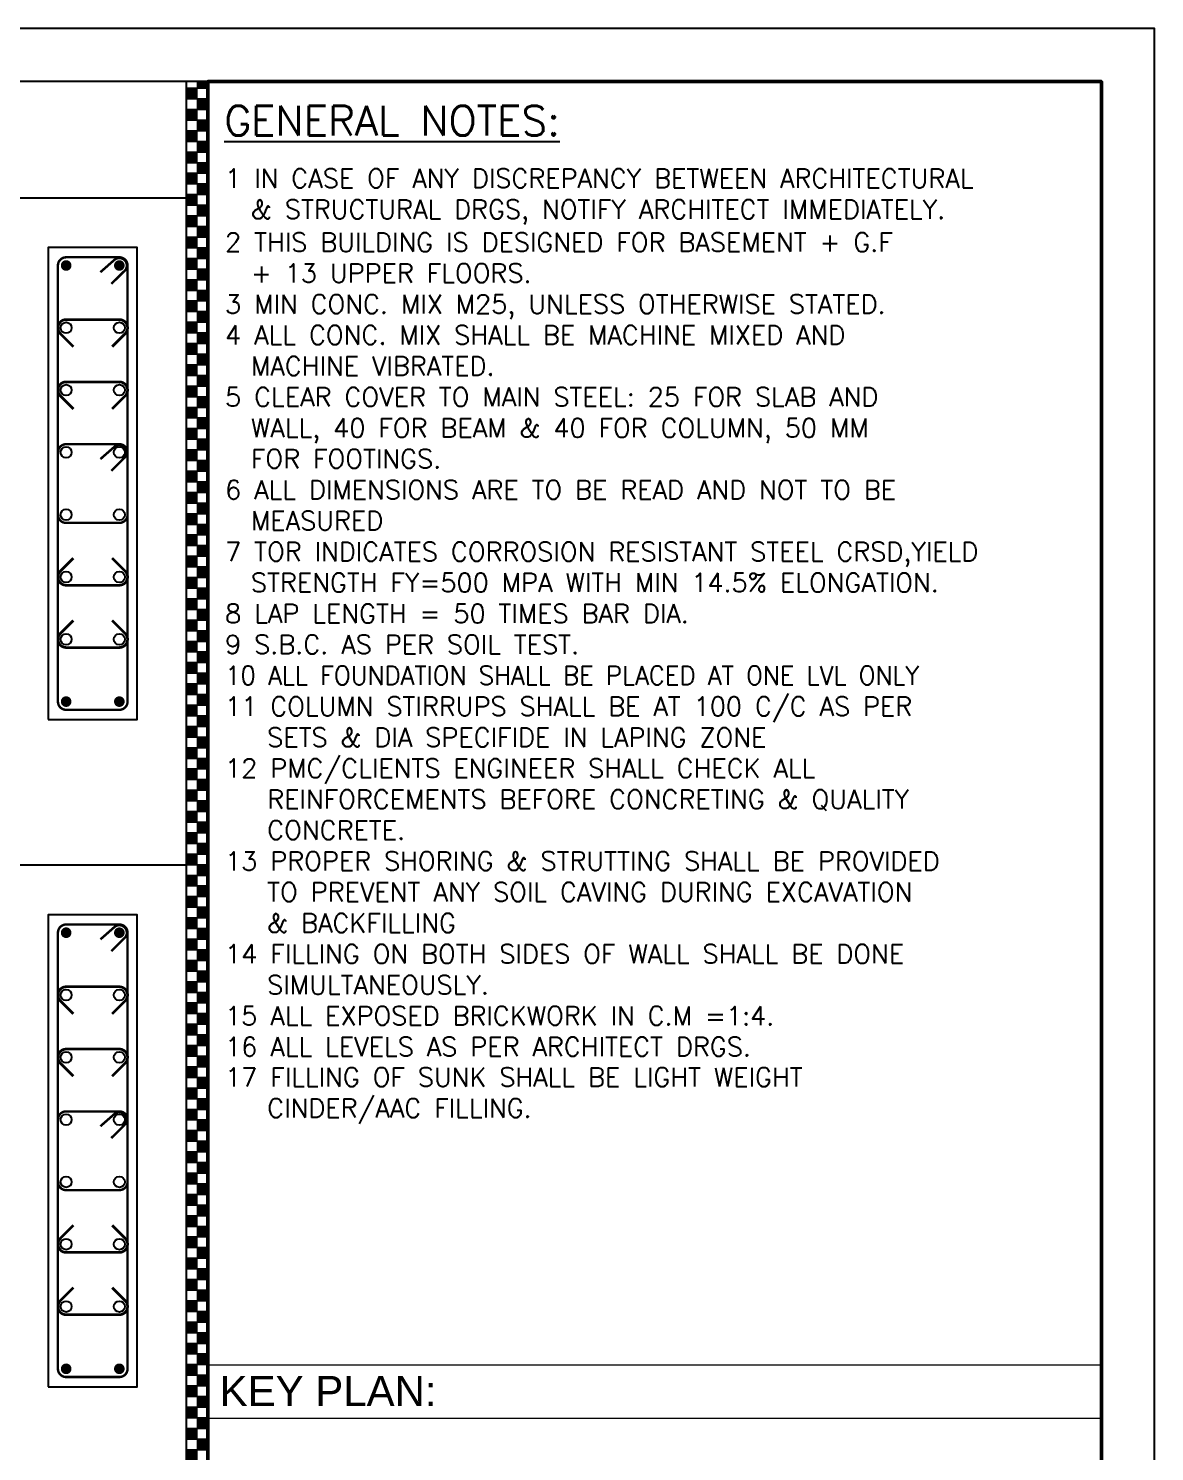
# Model space of a CAD drawing. Extents: x -200722 to 834823, y -494970 to 88783.
# Drawn here: x 303538 to 315183, y -54327 to -39610 of the extents above; entities that cross this region are included whole.
import ezdxf
from ezdxf.enums import TextEntityAlignment as Align

# ---------------------------------------------------------------- set-up
doc = ezdxf.new("R2010")
doc.units = 0
doc.header["$LTSCALE"] = 100
doc.header["$MEASUREMENT"] = 0
doc.layers.get('0').update_dxf_attribs({"linetype": 'CONTINUOUS'})
for name, color, linetype in [('5', 4, 'CONTINUOUS'), ('COL. SHED. STEEL.', 6, 'CONTINUOUS'), ('column', 240, 'CONTINUOUS'), ('COR STEEL TAX', 2, 'CONTINUOUS'), ('STEEL', 6, 'CONTINUOUS'), ('TEXT', 2, 'CONTINUOUS')]:
    doc.layers.add(name, color=color, linetype=linetype)
doc.layers.add('9_PRINT BOUNDARY_NON PRINT', color=32, linetype='CONTINUOUS', plot=False)
doc.layers.add('9_TITLE TEXT', color=7, linetype='CONTINUOUS', lineweight=20)
doc.styles.get("Standard").update_dxf_attribs({"font": 'simplex.shx'})
doc.styles.add('TITLES', font='arial.ttf')

# ---------------------------------------------------------------- blocks, each defined once
blk = doc.blocks.new('TITLE CHAIN')
at = {"layer": '9_TITLE TEXT'}
h = blk.add_hatch(color=256, dxfattribs=at)
h.dxf.hatch_style = 1
h.paths.add_polyline_path([(0, -1.62), (1, -1.62), (1, -0.62), (0, -0.62)])
h = blk.add_hatch(color=256, dxfattribs=at)
h.dxf.hatch_style = 1
h.paths.add_polyline_path([(1, -0.62), (2, -0.62), (2, 0), (1, 0)])
h = blk.add_hatch(color=256, dxfattribs=at)
h.dxf.hatch_style = 1
h.paths.add_polyline_path([(0, -3.62), (1, -3.62), (1, -2.62), (0, -2.62)])
h = blk.add_hatch(color=256, dxfattribs=at)
h.dxf.hatch_style = 1
h.paths.add_polyline_path([(1, -2.62), (2, -2.62), (2, -1.62), (1, -1.62)])
h = blk.add_hatch(color=256, dxfattribs=at)
h.dxf.hatch_style = 1
h.paths.add_polyline_path([(1, -4.62), (2, -4.62), (2, -3.62), (1, -3.62)])
h = blk.add_hatch(color=256, dxfattribs=at)
h.dxf.hatch_style = 1
h.paths.add_polyline_path([(0, -5.62), (1, -5.62), (1, -4.62), (0, -4.62)])
h = blk.add_hatch(color=256, dxfattribs=at)
h.dxf.hatch_style = 1
h.paths.add_polyline_path([(0, -7.62), (1, -7.62), (1, -6.62), (0, -6.62)])
h = blk.add_hatch(color=256, dxfattribs=at)
h.dxf.hatch_style = 1
h.paths.add_polyline_path([(1, -6.62), (2, -6.62), (2, -5.62), (1, -5.62)])
h = blk.add_hatch(color=256, dxfattribs=at)
h.dxf.hatch_style = 1
h.paths.add_polyline_path([(1, -8.62), (2, -8.62), (2, -7.62), (1, -7.62)])
h = blk.add_hatch(color=256, dxfattribs=at)
h.dxf.hatch_style = 1
h.paths.add_polyline_path([(0, -9.62), (1, -9.62), (1, -8.62), (0, -8.62)])
h = blk.add_hatch(color=256, dxfattribs=at)
h.dxf.hatch_style = 1
h.paths.add_polyline_path([(0, -11.62), (1, -11.62), (1, -10.62), (0, -10.62)])
h = blk.add_hatch(color=256, dxfattribs=at)
h.dxf.hatch_style = 1
h.paths.add_polyline_path([(1, -10.62), (2, -10.62), (2, -9.62), (1, -9.62)])
h = blk.add_hatch(color=256, dxfattribs=at)
h.dxf.hatch_style = 1
h.paths.add_polyline_path([(1, -12.62), (2, -12.62), (2, -11.62), (1, -11.62)])
h = blk.add_hatch(color=256, dxfattribs=at)
h.dxf.hatch_style = 1
h.paths.add_polyline_path([(0, -13.62), (1, -13.62), (1, -12.62), (0, -12.62)])
h = blk.add_hatch(color=256, dxfattribs=at)
h.dxf.hatch_style = 1
h.paths.add_polyline_path([(0, -15.62), (1, -15.62), (1, -14.62), (0, -14.62)])
h = blk.add_hatch(color=256, dxfattribs=at)
h.dxf.hatch_style = 1
h.paths.add_polyline_path([(1, -14.62), (2, -14.62), (2, -13.62), (1, -13.62)])
h = blk.add_hatch(color=256, dxfattribs=at)
h.dxf.hatch_style = 1
h.paths.add_polyline_path([(1, -16.62), (2, -16.62), (2, -15.62), (1, -15.62)])
h = blk.add_hatch(color=256, dxfattribs=at)
h.dxf.hatch_style = 1
h.paths.add_polyline_path([(0, -17.62), (1, -17.62), (1, -16.62), (0, -16.62)])
h = blk.add_hatch(color=256, dxfattribs=at)
h.dxf.hatch_style = 1
h.paths.add_polyline_path([(0, -19.62), (1, -19.62), (1, -18.62), (0, -18.62)])
h = blk.add_hatch(color=256, dxfattribs=at)
h.dxf.hatch_style = 1
h.paths.add_polyline_path([(1, -18.62), (2, -18.62), (2, -17.62), (1, -17.62)])
h = blk.add_hatch(color=256, dxfattribs=at)
h.dxf.hatch_style = 1
h.paths.add_polyline_path([(1, -20.62), (2, -20.62), (2, -19.62), (1, -19.62)])
h = blk.add_hatch(color=256, dxfattribs=at)
h.dxf.hatch_style = 1
h.paths.add_polyline_path([(0, -21.62), (1, -21.62), (1, -20.62), (0, -20.62)])
h = blk.add_hatch(color=256, dxfattribs=at)
h.dxf.hatch_style = 1
h.paths.add_polyline_path([(0, -23.62), (1, -23.62), (1, -22.62), (0, -22.62)])
h = blk.add_hatch(color=256, dxfattribs=at)
h.dxf.hatch_style = 1
h.paths.add_polyline_path([(1, -22.62), (2, -22.62), (2, -21.62), (1, -21.62)])
h = blk.add_hatch(color=256, dxfattribs=at)
h.dxf.hatch_style = 1
h.paths.add_polyline_path([(1, -24.62), (2, -24.62), (2, -23.62), (1, -23.62)])
h = blk.add_hatch(color=256, dxfattribs=at)
h.dxf.hatch_style = 1
h.paths.add_polyline_path([(0, -25.62), (1, -25.62), (1, -24.62), (0, -24.62)])
h = blk.add_hatch(color=256, dxfattribs=at)
h.dxf.hatch_style = 1
h.paths.add_polyline_path([(0, -27.62), (1, -27.62), (1, -26.62), (0, -26.62)])
h = blk.add_hatch(color=256, dxfattribs=at)
h.dxf.hatch_style = 1
h.paths.add_polyline_path([(1, -26.62), (2, -26.62), (2, -25.62), (1, -25.62)])
h = blk.add_hatch(color=256, dxfattribs=at)
h.dxf.hatch_style = 1
h.paths.add_polyline_path([(1, -28.62), (2, -28.62), (2, -27.62), (1, -27.62)])
h = blk.add_hatch(color=256, dxfattribs=at)
h.dxf.hatch_style = 1
h.paths.add_polyline_path([(0, -29.62), (1, -29.62), (1, -28.62), (0, -28.62)])
h = blk.add_hatch(color=256, dxfattribs=at)
h.dxf.hatch_style = 1
h.paths.add_polyline_path([(0, -31.62), (1, -31.62), (1, -30.62), (0, -30.62)])
h = blk.add_hatch(color=256, dxfattribs=at)
h.dxf.hatch_style = 1
h.paths.add_polyline_path([(1, -30.62), (2, -30.62), (2, -29.62), (1, -29.62)])
h = blk.add_hatch(color=256, dxfattribs=at)
h.dxf.hatch_style = 1
h.paths.add_polyline_path([(1, -32.62), (2, -32.62), (2, -31.62), (1, -31.62)])
h = blk.add_hatch(color=256, dxfattribs=at)
h.dxf.hatch_style = 1
h.paths.add_polyline_path([(0, -33.62), (1, -33.62), (1, -32.62), (0, -32.62)])
h = blk.add_hatch(color=256, dxfattribs=at)
h.dxf.hatch_style = 1
h.paths.add_polyline_path([(0, -35.62), (1, -35.62), (1, -34.62), (0, -34.62)])
h = blk.add_hatch(color=256, dxfattribs=at)
h.dxf.hatch_style = 1
h.paths.add_polyline_path([(1, -34.62), (2, -34.62), (2, -33.62), (1, -33.62)])
h = blk.add_hatch(color=256, dxfattribs=at)
h.dxf.hatch_style = 1
h.paths.add_polyline_path([(1, -36.62), (2, -36.62), (2, -35.62), (1, -35.62)])
h = blk.add_hatch(color=256, dxfattribs=at)
h.dxf.hatch_style = 1
h.paths.add_polyline_path([(0, -37.62), (1, -37.62), (1, -36.62), (0, -36.62)])
h = blk.add_hatch(color=256, dxfattribs=at)
h.dxf.hatch_style = 1
h.paths.add_polyline_path([(0, -39.62), (1, -39.62), (1, -38.62), (0, -38.62)])
h = blk.add_hatch(color=256, dxfattribs=at)
h.dxf.hatch_style = 1
h.paths.add_polyline_path([(1, -38.62), (2, -38.62), (2, -37.62), (1, -37.62)])
h = blk.add_hatch(color=256, dxfattribs=at)
h.dxf.hatch_style = 1
h.paths.add_polyline_path([(1, -40.62), (2, -40.62), (2, -39.62), (1, -39.62)])
h = blk.add_hatch(color=256, dxfattribs=at)
h.dxf.hatch_style = 1
h.paths.add_polyline_path([(0, -41.62), (1, -41.62), (1, -40.62), (0, -40.62)])
h = blk.add_hatch(color=256, dxfattribs=at)
h.dxf.hatch_style = 1
h.paths.add_polyline_path([(0, -43.62), (1, -43.62), (1, -42.62), (0, -42.62)])
h = blk.add_hatch(color=256, dxfattribs=at)
h.dxf.hatch_style = 1
h.paths.add_polyline_path([(1, -42.62), (2, -42.62), (2, -41.62), (1, -41.62)])
h = blk.add_hatch(color=256, dxfattribs=at)
h.dxf.hatch_style = 1
h.paths.add_polyline_path([(1, -44.62), (2, -44.62), (2, -43.62), (1, -43.62)])
h = blk.add_hatch(color=256, dxfattribs=at)
h.dxf.hatch_style = 1
h.paths.add_polyline_path([(0, -45.62), (1, -45.62), (1, -44.62), (0, -44.62)])
h = blk.add_hatch(color=256, dxfattribs=at)
h.dxf.hatch_style = 1
h.paths.add_polyline_path([(0, -47.62), (1, -47.62), (1, -46.62), (0, -46.62)])
h = blk.add_hatch(color=256, dxfattribs=at)
h.dxf.hatch_style = 1
h.paths.add_polyline_path([(1, -46.62), (2, -46.62), (2, -45.62), (1, -45.62)])
h = blk.add_hatch(color=256, dxfattribs=at)
h.dxf.hatch_style = 1
h.paths.add_polyline_path([(1, -48.62), (2, -48.62), (2, -47.62), (1, -47.62)])
h = blk.add_hatch(color=256, dxfattribs=at)
h.dxf.hatch_style = 1
h.paths.add_polyline_path([(0, -49.62), (1, -49.62), (1, -48.62), (0, -48.62)])
h = blk.add_hatch(color=256, dxfattribs=at)
h.dxf.hatch_style = 1
h.paths.add_polyline_path([(0, -51.62), (1, -51.62), (1, -50.62), (0, -50.62)])
h = blk.add_hatch(color=256, dxfattribs=at)
h.dxf.hatch_style = 1
h.paths.add_polyline_path([(1, -50.62), (2, -50.62), (2, -49.62), (1, -49.62)])
h = blk.add_hatch(color=256, dxfattribs=at)
h.dxf.hatch_style = 1
h.paths.add_polyline_path([(1, -52.62), (2, -52.62), (2, -51.62), (1, -51.62)])
h = blk.add_hatch(color=256, dxfattribs=at)
h.dxf.hatch_style = 1
h.paths.add_polyline_path([(0, -53.62), (1, -53.62), (1, -52.62), (0, -52.62)])
h = blk.add_hatch(color=256, dxfattribs=at)
h.dxf.hatch_style = 1
h.paths.add_polyline_path([(0, -55.62), (1, -55.62), (1, -54.62), (0, -54.62)])
h = blk.add_hatch(color=256, dxfattribs=at)
h.dxf.hatch_style = 1
h.paths.add_polyline_path([(1, -54.62), (2, -54.62), (2, -53.62), (1, -53.62)])
h = blk.add_hatch(color=256, dxfattribs=at)
h.dxf.hatch_style = 1
h.paths.add_polyline_path([(1, -56.62), (2, -56.62), (2, -55.62), (1, -55.62)])
h = blk.add_hatch(color=256, dxfattribs=at)
h.dxf.hatch_style = 1
h.paths.add_polyline_path([(0, -57.62), (1, -57.62), (1, -56.62), (0, -56.62)])
h = blk.add_hatch(color=256, dxfattribs=at)
h.dxf.hatch_style = 1
h.paths.add_polyline_path([(0, -59.62), (1, -59.62), (1, -58.62), (0, -58.62)])
h = blk.add_hatch(color=256, dxfattribs=at)
h.dxf.hatch_style = 1
h.paths.add_polyline_path([(1, -58.62), (2, -58.62), (2, -57.62), (1, -57.62)])
h = blk.add_hatch(color=256, dxfattribs=at)
h.dxf.hatch_style = 1
h.paths.add_polyline_path([(1, -60.62), (2, -60.62), (2, -59.62), (1, -59.62)])
h = blk.add_hatch(color=256, dxfattribs=at)
h.dxf.hatch_style = 1
h.paths.add_polyline_path([(0, -61.62), (1, -61.62), (1, -60.62), (0, -60.62)])
h = blk.add_hatch(color=256, dxfattribs=at)
h.dxf.hatch_style = 1
h.paths.add_polyline_path([(0, -63.62), (1, -63.62), (1, -62.62), (0, -62.62)])
h = blk.add_hatch(color=256, dxfattribs=at)
h.dxf.hatch_style = 1
h.paths.add_polyline_path([(1, -62.62), (2, -62.62), (2, -61.62), (1, -61.62)])
h = blk.add_hatch(color=256, dxfattribs=at)
h.dxf.hatch_style = 1
h.paths.add_polyline_path([(1, -64.62), (2, -64.62), (2, -63.62), (1, -63.62)])
h = blk.add_hatch(color=256, dxfattribs=at)
h.dxf.hatch_style = 1
h.paths.add_polyline_path([(0, -65.62), (1, -65.62), (1, -64.62), (0, -64.62)])
h = blk.add_hatch(color=256, dxfattribs=at)
h.dxf.hatch_style = 1
h.paths.add_polyline_path([(0, -67.62), (1, -67.62), (1, -66.62), (0, -66.62)])
h = blk.add_hatch(color=256, dxfattribs=at)
h.dxf.hatch_style = 1
h.paths.add_polyline_path([(1, -66.62), (2, -66.62), (2, -65.62), (1, -65.62)])
h = blk.add_hatch(color=256, dxfattribs=at)
h.dxf.hatch_style = 1
h.paths.add_polyline_path([(1, -68.62), (2, -68.62), (2, -67.62), (1, -67.62)])
h = blk.add_hatch(color=256, dxfattribs=at)
h.dxf.hatch_style = 1
h.paths.add_polyline_path([(0, -69.62), (1, -69.62), (1, -68.62), (0, -68.62)])
h = blk.add_hatch(color=256, dxfattribs=at)
h.dxf.hatch_style = 1
h.paths.add_polyline_path([(0, -71.62), (1, -71.62), (1, -70.62), (0, -70.62)])
h = blk.add_hatch(color=256, dxfattribs=at)
h.dxf.hatch_style = 1
h.paths.add_polyline_path([(1, -70.62), (2, -70.62), (2, -69.62), (1, -69.62)])
h = blk.add_hatch(color=256, dxfattribs=at)
h.dxf.hatch_style = 1
h.paths.add_polyline_path([(1, -72.62), (2, -72.62), (2, -71.62), (1, -71.62)])
h = blk.add_hatch(color=256, dxfattribs=at)
h.dxf.hatch_style = 1
h.paths.add_polyline_path([(0, -73.62), (1, -73.62), (1, -72.62), (0, -72.62)])
h = blk.add_hatch(color=256, dxfattribs=at)
h.dxf.hatch_style = 1
h.paths.add_polyline_path([(0, -75.62), (1, -75.62), (1, -74.62), (0, -74.62)])
h = blk.add_hatch(color=256, dxfattribs=at)
h.dxf.hatch_style = 1
h.paths.add_polyline_path([(1, -74.62), (2, -74.62), (2, -73.62), (1, -73.62)])
h = blk.add_hatch(color=256, dxfattribs=at)
h.dxf.hatch_style = 1
h.paths.add_polyline_path([(1, -76.62), (2, -76.62), (2, -75.62), (1, -75.62)])
h = blk.add_hatch(color=256, dxfattribs=at)
h.dxf.hatch_style = 1
h.paths.add_polyline_path([(0, -77.62), (1, -77.62), (1, -76.62), (0, -76.62)])
h = blk.add_hatch(color=256, dxfattribs=at)
h.dxf.hatch_style = 1
h.paths.add_polyline_path([(0, -79.62), (1, -79.62), (1, -78.62), (0, -78.62)])
h = blk.add_hatch(color=256, dxfattribs=at)
h.dxf.hatch_style = 1
h.paths.add_polyline_path([(1, -78.62), (2, -78.62), (2, -77.62), (1, -77.62)])
h = blk.add_hatch(color=256, dxfattribs=at)
h.dxf.hatch_style = 1
h.paths.add_polyline_path([(1, -80.62), (2, -80.62), (2, -79.62), (1, -79.62)])
h = blk.add_hatch(color=256, dxfattribs=at)
h.dxf.hatch_style = 1
h.paths.add_polyline_path([(0, -81.62), (1, -81.62), (1, -80.62), (0, -80.62)])
h = blk.add_hatch(color=256, dxfattribs=at)
h.dxf.hatch_style = 1
h.paths.add_polyline_path([(0, -83.62), (1, -83.62), (1, -82.62), (0, -82.62)])
h = blk.add_hatch(color=256, dxfattribs=at)
h.dxf.hatch_style = 1
h.paths.add_polyline_path([(1, -82.62), (2, -82.62), (2, -81.62), (1, -81.62)])
h = blk.add_hatch(color=256, dxfattribs=at)
h.dxf.hatch_style = 1
h.paths.add_polyline_path([(1, -84.62), (2, -84.62), (2, -83.62), (1, -83.62)])
h = blk.add_hatch(color=256, dxfattribs=at)
h.dxf.hatch_style = 1
h.paths.add_polyline_path([(0, -85.62), (1, -85.62), (1, -84.62), (0, -84.62)])
h = blk.add_hatch(color=256, dxfattribs=at)
h.dxf.hatch_style = 1
h.paths.add_polyline_path([(1, -86.62), (2, -86.62), (2, -85.62), (1, -85.62)])
h = blk.add_hatch(color=256, dxfattribs=at)
h.dxf.hatch_style = 1
h.paths.add_polyline_path([(0, -87.62), (1, -87.62), (1, -86.62), (0, -86.62)])
h = blk.add_hatch(color=256, dxfattribs=at)
h.dxf.hatch_style = 1
h.paths.add_polyline_path([(1, -88.62), (2, -88.62), (2, -87.62), (1, -87.62)])
h = blk.add_hatch(color=256, dxfattribs=at)
h.dxf.hatch_style = 1
h.paths.add_polyline_path([(0, -89.62), (1, -89.62), (1, -88.62), (0, -88.62)])
h = blk.add_hatch(color=256, dxfattribs=at)
h.dxf.hatch_style = 1
h.paths.add_polyline_path([(1, -90.62), (2, -90.62), (2, -89.62), (1, -89.62)])
h = blk.add_hatch(color=256, dxfattribs=at)
h.dxf.hatch_style = 1
h.paths.add_polyline_path([(0, -91.62), (1, -91.62), (1, -90.62), (0, -90.62)])
h = blk.add_hatch(color=256, dxfattribs=at)
h.dxf.hatch_style = 1
h.paths.add_polyline_path([(1, -92.62), (2, -92.62), (2, -91.62), (1, -91.62)])
h = blk.add_hatch(color=256, dxfattribs=at)
h.dxf.hatch_style = 1
h.paths.add_polyline_path([(0, -93.62), (1, -93.62), (1, -92.62), (0, -92.62)])
h = blk.add_hatch(color=256, dxfattribs=at)
h.dxf.hatch_style = 1
h.paths.add_polyline_path([(1, -94.62), (2, -94.62), (2, -93.62), (1, -93.62)])
h = blk.add_hatch(color=256, dxfattribs=at)
h.dxf.hatch_style = 1
h.paths.add_polyline_path([(0, -95.62), (1, -95.62), (1, -94.62), (0, -94.62)])
h = blk.add_hatch(color=256, dxfattribs=at)
h.dxf.hatch_style = 1
h.paths.add_polyline_path([(1, -96.62), (2, -96.62), (2, -95.62), (1, -95.62)])
h = blk.add_hatch(color=256, dxfattribs=at)
h.dxf.hatch_style = 1
h.paths.add_polyline_path([(0, -97.62), (1, -97.62), (1, -96.62), (0, -96.62)])
h = blk.add_hatch(color=256, dxfattribs=at)
h.dxf.hatch_style = 1
h.paths.add_polyline_path([(1, -98.62), (2, -98.62), (2, -97.62), (1, -97.62)])
h = blk.add_hatch(color=256, dxfattribs=at)
h.dxf.hatch_style = 1
h.paths.add_polyline_path([(0, -99.62), (1, -99.62), (1, -98.62), (0, -98.62)])
h = blk.add_hatch(color=256, dxfattribs=at)
h.dxf.hatch_style = 1
h.paths.add_polyline_path([(1, -100.62), (2, -100.62), (2, -99.62), (1, -99.62)])
h = blk.add_hatch(color=256, dxfattribs=at)
h.dxf.hatch_style = 1
h.paths.add_polyline_path([(0, -101.62), (1, -101.62), (1, -100.62), (0, -100.62)])
h = blk.add_hatch(color=256, dxfattribs=at)
h.dxf.hatch_style = 1
h.paths.add_polyline_path([(1, -102.62), (2, -102.62), (2, -101.62), (1, -101.62)])
h = blk.add_hatch(color=256, dxfattribs=at)
h.dxf.hatch_style = 1
h.paths.add_polyline_path([(0, -103.62), (1, -103.62), (1, -102.62), (0, -102.62)])
h = blk.add_hatch(color=256, dxfattribs=at)
h.dxf.hatch_style = 1
h.paths.add_polyline_path([(1, -104.62), (2, -104.62), (2, -103.62), (1, -103.62)])
h = blk.add_hatch(color=256, dxfattribs=at)
h.dxf.hatch_style = 1
h.paths.add_polyline_path([(0, -105.62), (1, -105.62), (1, -104.62), (0, -104.62)])
h = blk.add_hatch(color=256, dxfattribs=at)
h.dxf.hatch_style = 1
h.paths.add_polyline_path([(1, -106.62), (2, -106.62), (2, -105.62), (1, -105.62)])
h = blk.add_hatch(color=256, dxfattribs=at)
h.dxf.hatch_style = 1
h.paths.add_polyline_path([(0, -107.62), (1, -107.62), (1, -106.62), (0, -106.62)])
h = blk.add_hatch(color=256, dxfattribs=at)
h.dxf.hatch_style = 1
h.paths.add_polyline_path([(1, -108.62), (2, -108.62), (2, -107.62), (1, -107.62)])
h = blk.add_hatch(color=256, dxfattribs=at)
h.dxf.hatch_style = 1
h.paths.add_polyline_path([(0, -109.62), (1, -109.62), (1, -108.62), (0, -108.62)])
h = blk.add_hatch(color=256, dxfattribs=at)
h.dxf.hatch_style = 1
h.paths.add_polyline_path([(1, -110.62), (2, -110.62), (2, -109.62), (1, -109.62)])
h = blk.add_hatch(color=256, dxfattribs=at)
h.dxf.hatch_style = 1
h.paths.add_polyline_path([(0, -111.62), (1, -111.62), (1, -110.62), (0, -110.62)])
h = blk.add_hatch(color=256, dxfattribs=at)
h.dxf.hatch_style = 1
h.paths.add_polyline_path([(1, -112.62), (2, -112.62), (2, -111.62), (1, -111.62)])
h = blk.add_hatch(color=256, dxfattribs=at)
h.dxf.hatch_style = 1
h.paths.add_polyline_path([(0, -113.62), (1, -113.62), (1, -112.62), (0, -112.62)])
h = blk.add_hatch(color=256, dxfattribs=at)
h.dxf.hatch_style = 1
h.paths.add_polyline_path([(1, -114.62), (2, -114.62), (2, -113.62), (1, -113.62)])
h = blk.add_hatch(color=256, dxfattribs=at)
h.dxf.hatch_style = 1
h.paths.add_polyline_path([(0, -115.62), (1, -115.62), (1, -114.62), (0, -114.62)])
h = blk.add_hatch(color=256, dxfattribs=at)
h.dxf.hatch_style = 1
h.paths.add_polyline_path([(1, -116.62), (2, -116.62), (2, -115.62), (1, -115.62)])
h = blk.add_hatch(color=256, dxfattribs=at)
h.dxf.hatch_style = 1
h.paths.add_polyline_path([(0, -117.62), (1, -117.62), (1, -116.62), (0, -116.62)])
h = blk.add_hatch(color=256, dxfattribs=at)
h.dxf.hatch_style = 1
h.paths.add_polyline_path([(1, -118.62), (2, -118.62), (2, -117.62), (1, -117.62)])
h = blk.add_hatch(color=256, dxfattribs=at)
h.dxf.hatch_style = 1
h.paths.add_polyline_path([(0, -119.62), (1, -119.62), (1, -118.62), (0, -118.62)])
h = blk.add_hatch(color=256, dxfattribs=at)
h.dxf.hatch_style = 1
h.paths.add_polyline_path([(1, -120.62), (2, -120.62), (2, -119.62), (1, -119.62)])
h = blk.add_hatch(color=256, dxfattribs=at)
h.dxf.hatch_style = 1
h.paths.add_polyline_path([(0, -121.62), (1, -121.62), (1, -120.62), (0, -120.62)])
h = blk.add_hatch(color=256, dxfattribs=at)
h.dxf.hatch_style = 1
h.paths.add_polyline_path([(1, -122.62), (2, -122.62), (2, -121.62), (1, -121.62)])
h = blk.add_hatch(color=256, dxfattribs=at)
h.dxf.hatch_style = 1
h.paths.add_polyline_path([(0, -123.62), (1, -123.62), (1, -122.62), (0, -122.62)])
h = blk.add_hatch(color=256, dxfattribs=at)
h.dxf.hatch_style = 1
h.paths.add_polyline_path([(1, -124.62), (2, -124.62), (2, -123.62), (1, -123.62)])
h = blk.add_hatch(color=256, dxfattribs=at)
h.dxf.hatch_style = 1
h.paths.add_polyline_path([(0, -125.62), (1, -125.62), (1, -124.62), (0, -124.62)])
h = blk.add_hatch(color=256, dxfattribs=at)
h.dxf.hatch_style = 1
h.paths.add_polyline_path([(1, -126.62), (2, -126.62), (2, -125.62), (1, -125.62)])
h = blk.add_hatch(color=256, dxfattribs=at)
h.dxf.hatch_style = 1
h.paths.add_polyline_path([(0, -127.62), (1, -127.62), (1, -126.62), (0, -126.62)])
h = blk.add_hatch(color=256, dxfattribs=at)
h.dxf.hatch_style = 1
h.paths.add_polyline_path([(1, -128.62), (2, -128.62), (2, -127.62), (1, -127.62)])
h = blk.add_hatch(color=256, dxfattribs=at)
h.dxf.hatch_style = 1
h.paths.add_polyline_path([(0, -129.62), (1, -129.62), (1, -128.62), (0, -128.62)])
for p, q in [((0, -584), (0, 0)), ((2, -584), (2, 0))]:
    blk.add_line(p, q, dxfattribs=at)
for points in [[(0, -1.62), (1, -1.62), (1, -0.62), (0, -0.62)], [(1, -0.62), (2, -0.62), (2, 0), (1, 0)], [(0, -3.62), (1, -3.62), (1, -2.62), (0, -2.62)], [(1, -2.62), (2, -2.62), (2, -1.62), (1, -1.62)], [(1, -4.62), (2, -4.62), (2, -3.62), (1, -3.62)], [(0, -5.62), (1, -5.62), (1, -4.62), (0, -4.62)], [(0, -7.62), (1, -7.62), (1, -6.62), (0, -6.62)], [(1, -6.62), (2, -6.62), (2, -5.62), (1, -5.62)], [(1, -8.62), (2, -8.62), (2, -7.62), (1, -7.62)], [(0, -9.62), (1, -9.62), (1, -8.62), (0, -8.62)], [(0, -11.62), (1, -11.62), (1, -10.62), (0, -10.62)], [(1, -10.62), (2, -10.62), (2, -9.62), (1, -9.62)], [(1, -12.62), (2, -12.62), (2, -11.62), (1, -11.62)], [(0, -13.62), (1, -13.62), (1, -12.62), (0, -12.62)], [(0, -15.62), (1, -15.62), (1, -14.62), (0, -14.62)], [(1, -14.62), (2, -14.62), (2, -13.62), (1, -13.62)], [(1, -16.62), (2, -16.62), (2, -15.62), (1, -15.62)], [(0, -17.62), (1, -17.62), (1, -16.62), (0, -16.62)], [(0, -19.62), (1, -19.62), (1, -18.62), (0, -18.62)], [(1, -18.62), (2, -18.62), (2, -17.62), (1, -17.62)], [(1, -20.62), (2, -20.62), (2, -19.62), (1, -19.62)], [(0, -21.62), (1, -21.62), (1, -20.62), (0, -20.62)], [(0, -23.62), (1, -23.62), (1, -22.62), (0, -22.62)], [(1, -22.62), (2, -22.62), (2, -21.62), (1, -21.62)], [(1, -24.62), (2, -24.62), (2, -23.62), (1, -23.62)], [(0, -25.62), (1, -25.62), (1, -24.62), (0, -24.62)], [(0, -27.62), (1, -27.62), (1, -26.62), (0, -26.62)], [(1, -26.62), (2, -26.62), (2, -25.62), (1, -25.62)], [(1, -28.62), (2, -28.62), (2, -27.62), (1, -27.62)], [(0, -29.62), (1, -29.62), (1, -28.62), (0, -28.62)], [(0, -31.62), (1, -31.62), (1, -30.62), (0, -30.62)], [(1, -30.62), (2, -30.62), (2, -29.62), (1, -29.62)], [(1, -32.62), (2, -32.62), (2, -31.62), (1, -31.62)], [(0, -33.62), (1, -33.62), (1, -32.62), (0, -32.62)], [(0, -35.62), (1, -35.62), (1, -34.62), (0, -34.62)], [(1, -34.62), (2, -34.62), (2, -33.62), (1, -33.62)], [(1, -36.62), (2, -36.62), (2, -35.62), (1, -35.62)], [(0, -37.62), (1, -37.62), (1, -36.62), (0, -36.62)], [(0, -39.62), (1, -39.62), (1, -38.62), (0, -38.62)], [(1, -38.62), (2, -38.62), (2, -37.62), (1, -37.62)], [(1, -40.62), (2, -40.62), (2, -39.62), (1, -39.62)], [(0, -41.62), (1, -41.62), (1, -40.62), (0, -40.62)], [(0, -43.62), (1, -43.62), (1, -42.62), (0, -42.62)], [(1, -42.62), (2, -42.62), (2, -41.62), (1, -41.62)], [(1, -44.62), (2, -44.62), (2, -43.62), (1, -43.62)], [(0, -45.62), (1, -45.62), (1, -44.62), (0, -44.62)], [(0, -47.62), (1, -47.62), (1, -46.62), (0, -46.62)], [(1, -46.62), (2, -46.62), (2, -45.62), (1, -45.62)], [(1, -48.62), (2, -48.62), (2, -47.62), (1, -47.62)], [(0, -49.62), (1, -49.62), (1, -48.62), (0, -48.62)], [(0, -51.62), (1, -51.62), (1, -50.62), (0, -50.62)], [(1, -50.62), (2, -50.62), (2, -49.62), (1, -49.62)], [(1, -52.62), (2, -52.62), (2, -51.62), (1, -51.62)], [(0, -53.62), (1, -53.62), (1, -52.62), (0, -52.62)], [(0, -55.62), (1, -55.62), (1, -54.62), (0, -54.62)], [(1, -54.62), (2, -54.62), (2, -53.62), (1, -53.62)], [(1, -56.62), (2, -56.62), (2, -55.62), (1, -55.62)], [(0, -57.62), (1, -57.62), (1, -56.62), (0, -56.62)], [(0, -59.62), (1, -59.62), (1, -58.62), (0, -58.62)], [(1, -58.62), (2, -58.62), (2, -57.62), (1, -57.62)], [(1, -60.62), (2, -60.62), (2, -59.62), (1, -59.62)], [(0, -61.62), (1, -61.62), (1, -60.62), (0, -60.62)], [(0, -63.62), (1, -63.62), (1, -62.62), (0, -62.62)], [(1, -62.62), (2, -62.62), (2, -61.62), (1, -61.62)], [(1, -64.62), (2, -64.62), (2, -63.62), (1, -63.62)], [(0, -65.62), (1, -65.62), (1, -64.62), (0, -64.62)], [(0, -67.62), (1, -67.62), (1, -66.62), (0, -66.62)], [(1, -66.62), (2, -66.62), (2, -65.62), (1, -65.62)], [(1, -68.62), (2, -68.62), (2, -67.62), (1, -67.62)], [(0, -69.62), (1, -69.62), (1, -68.62), (0, -68.62)], [(0, -71.62), (1, -71.62), (1, -70.62), (0, -70.62)], [(1, -70.62), (2, -70.62), (2, -69.62), (1, -69.62)], [(1, -72.62), (2, -72.62), (2, -71.62), (1, -71.62)], [(0, -73.62), (1, -73.62), (1, -72.62), (0, -72.62)], [(0, -75.62), (1, -75.62), (1, -74.62), (0, -74.62)], [(1, -74.62), (2, -74.62), (2, -73.62), (1, -73.62)], [(1, -76.62), (2, -76.62), (2, -75.62), (1, -75.62)], [(0, -77.62), (1, -77.62), (1, -76.62), (0, -76.62)], [(0, -79.62), (1, -79.62), (1, -78.62), (0, -78.62)], [(1, -78.62), (2, -78.62), (2, -77.62), (1, -77.62)], [(1, -80.62), (2, -80.62), (2, -79.62), (1, -79.62)], [(0, -81.62), (1, -81.62), (1, -80.62), (0, -80.62)], [(0, -83.62), (1, -83.62), (1, -82.62), (0, -82.62)], [(1, -82.62), (2, -82.62), (2, -81.62), (1, -81.62)], [(1, -84.62), (2, -84.62), (2, -83.62), (1, -83.62)], [(0, -85.62), (1, -85.62), (1, -84.62), (0, -84.62)], [(1, -86.62), (2, -86.62), (2, -85.62), (1, -85.62)], [(0, -87.62), (1, -87.62), (1, -86.62), (0, -86.62)], [(1, -88.62), (2, -88.62), (2, -87.62), (1, -87.62)], [(0, -89.62), (1, -89.62), (1, -88.62), (0, -88.62)], [(1, -90.62), (2, -90.62), (2, -89.62), (1, -89.62)], [(0, -91.62), (1, -91.62), (1, -90.62), (0, -90.62)], [(1, -92.62), (2, -92.62), (2, -91.62), (1, -91.62)], [(0, -93.62), (1, -93.62), (1, -92.62), (0, -92.62)], [(1, -94.62), (2, -94.62), (2, -93.62), (1, -93.62)], [(0, -95.62), (1, -95.62), (1, -94.62), (0, -94.62)], [(1, -96.62), (2, -96.62), (2, -95.62), (1, -95.62)], [(0, -97.62), (1, -97.62), (1, -96.62), (0, -96.62)], [(1, -98.62), (2, -98.62), (2, -97.62), (1, -97.62)], [(0, -99.62), (1, -99.62), (1, -98.62), (0, -98.62)], [(1, -100.62), (2, -100.62), (2, -99.62), (1, -99.62)], [(0, -101.62), (1, -101.62), (1, -100.62), (0, -100.62)], [(1, -102.62), (2, -102.62), (2, -101.62), (1, -101.62)], [(0, -103.62), (1, -103.62), (1, -102.62), (0, -102.62)], [(1, -104.62), (2, -104.62), (2, -103.62), (1, -103.62)], [(0, -105.62), (1, -105.62), (1, -104.62), (0, -104.62)], [(1, -106.62), (2, -106.62), (2, -105.62), (1, -105.62)], [(0, -107.62), (1, -107.62), (1, -106.62), (0, -106.62)], [(1, -108.62), (2, -108.62), (2, -107.62), (1, -107.62)], [(0, -109.62), (1, -109.62), (1, -108.62), (0, -108.62)], [(1, -110.62), (2, -110.62), (2, -109.62), (1, -109.62)], [(0, -111.62), (1, -111.62), (1, -110.62), (0, -110.62)], [(1, -112.62), (2, -112.62), (2, -111.62), (1, -111.62)], [(0, -113.62), (1, -113.62), (1, -112.62), (0, -112.62)], [(1, -114.62), (2, -114.62), (2, -113.62), (1, -113.62)], [(0, -115.62), (1, -115.62), (1, -114.62), (0, -114.62)], [(1, -116.62), (2, -116.62), (2, -115.62), (1, -115.62)], [(0, -117.62), (1, -117.62), (1, -116.62), (0, -116.62)], [(1, -118.62), (2, -118.62), (2, -117.62), (1, -117.62)], [(0, -119.62), (1, -119.62), (1, -118.62), (0, -118.62)], [(1, -120.62), (2, -120.62), (2, -119.62), (1, -119.62)], [(0, -121.62), (1, -121.62), (1, -120.62), (0, -120.62)], [(1, -122.62), (2, -122.62), (2, -121.62), (1, -121.62)], [(0, -123.62), (1, -123.62), (1, -122.62), (0, -122.62)], [(1, -124.62), (2, -124.62), (2, -123.62), (1, -123.62)], [(0, -125.62), (1, -125.62), (1, -124.62), (0, -124.62)], [(1, -126.62), (2, -126.62), (2, -125.62), (1, -125.62)], [(0, -127.62), (1, -127.62), (1, -126.62), (0, -126.62)], [(1, -128.62), (2, -128.62), (2, -127.62), (1, -127.62)], [(0, -129.62), (1, -129.62), (1, -128.62), (0, -128.62)]]:
    blk.add_lwpolyline(points, close=True, dxfattribs=at)

msp = doc.modelspace()

# ---------------------------------------------------------------- linework, layer by layer
at = {"color": 18, "true_color": 0x000000}
msp.add_lwpolyline([(223222.7, -104400.4), (314632.7, -104400.4), (314632.7, -40160.4), (223222.7, -40160.4)], close=True, dxfattribs=at)
at = {"layer": '5', "color": 7, "lineweight": -2}
for p, q in [((305172.7, -104400.4), (305172.7, -40160.4)), ((305172.7, -104400.4), (305172.7, -40160.4)), ((223222.7, -41360.4), (305172.7, -41360.4)), ((223222.7, -48260.4), (305172.7, -48260.4))]:
    msp.add_line(p, q, dxfattribs=at)
at = {"layer": '9_PRINT BOUNDARY_NON PRINT', "color": 18, "true_color": 0x000000}
msp.add_lwpolyline([(222672.7, -104950.4), (315182.7, -104950.4), (315182.7, -39610.4), (222672.7, -39610.4)], close=True, dxfattribs=at)
at = {"layer": '9_TITLE TEXT', "color": 18, "true_color": 0x000000}
msp.add_line((305172.7, -103699.1), (305172.7, -40160.4), dxfattribs=at)
for points in [[(314632.7, -40160.4), (223222.7, -40160.4), (223222.7, -104400.4), (314632.7, -104400.4)], [(314632.7, -40160.4), (314632.7, -104400.4)], [(305392.7, -53430.5), (314632.7, -53430.5)], [(305399.4, -61689.1), (305399.4, -53430.5)], [(305392.7, -53980.5), (314632.7, -53980.5)]]:
    msp.add_lwpolyline(points, dxfattribs=at)
at = {"layer": '9_TITLE TEXT', "color": 18, "lineweight": 50, "true_color": 0x000000}
msp.add_lwpolyline([(314632.7, -104400.4), (305392.7, -104400.4), (305392.7, -40160.4), (314632.7, -40160.4)], close=True, dxfattribs=at)
at = {"layer": 'COL. SHED. STEEL.', "color": 140, "linetype": 'Continuous', "const_width": 25}
for points in [[(303928, -44723.9), (304478, -44723.9, 0.4142136), (304563, -44638.9), (304563, -43994.6, 0.4142136), (304478, -43909.6), (303928, -43909.6, 0.4142136), (303843, -43994.6), (303843, -44638.9, 0.4142136)], [(303928, -51623.9), (304478, -51623.9, 0.4142136), (304563, -51538.9), (304563, -50894.6, 0.4142136), (304478, -50809.6), (303928, -50809.6, 0.4142136), (303843, -50894.6), (303843, -51538.9, 0.4142136)]]:
    msp.add_lwpolyline(points, format="xyb", close=True, dxfattribs=at)
for points in [[(304394.8, -44185.5), (304536.9, -44044.8, 0.9275277), (304427.3, -43936.2), (304282.2, -44063.5)], [(304394.8, -51085.5), (304536.9, -50944.8, 0.9275277), (304427.3, -50836.2), (304282.2, -50963.5)]]:
    msp.add_lwpolyline(points, format="xyb", dxfattribs=at)
at = {"layer": 'column', "color": 4, "linetype": 'Continuous'}
for points in [[(303743, -46756.8), (304663, -46756.8), (304663, -41876.8), (303743, -41876.8)], [(303743, -53656.8), (304663, -53656.8), (304663, -48776.8), (303743, -48776.8)]]:
    msp.add_lwpolyline(points, close=True, dxfattribs=at)
at = {"layer": 'STEEL', "color": 18, "true_color": 0x000000, "const_width": 25}
for points in [[(303928, -46656.8), (304478, -46656.8, 0.4142136), (304563, -46571.8), (304563, -42061.8, 0.4142136), (304478, -41976.8), (303928, -41976.8, 0.4142136), (303843, -42061.8), (303843, -46571.8, 0.4142136)], [(303928, -53556.8), (304478, -53556.8, 0.4142136), (304563, -53471.8), (304563, -48961.8, 0.4142136), (304478, -48876.8), (303928, -48876.8, 0.4142136), (303843, -48961.8), (303843, -53471.8, 0.4142136)]]:
    msp.add_lwpolyline(points, format="xyb", close=True, dxfattribs=at)
at = {"layer": 'STEEL', "color": 18, "linetype": 'Continuous', "true_color": 0x000000, "const_width": 55}
for points in [[(303928, -42034.3, -1), (303928, -42089.3, -1)], [(304478, -42034.3, 1), (304478, -42089.3, 1)], [(303928, -46599.3, 1), (303928, -46544.3, 1)], [(304478, -46599.3, -1), (304478, -46544.3, -1)], [(303928, -48934.3, -1), (303928, -48989.3, -1)], [(304478, -48934.3, 1), (304478, -48989.3, 1)], [(303928, -53499.3, 1), (303928, -53444.3, 1)], [(304478, -53499.3, -1), (304478, -53444.3, -1)]]:
    msp.add_lwpolyline(points, format="xyb", close=True, dxfattribs=at)
at = {"layer": 'STEEL', "color": 18, "true_color": 0x000000, "const_width": 25}
for points in [[(304394.8, -42252.6), (304536.9, -42111.9, 0.9275277), (304427.3, -42003.3), (304282.2, -42130.7)], [(304394.8, -49152.6), (304536.9, -49011.9, 0.9275277), (304427.3, -48903.3), (304282.2, -49030.7)]]:
    msp.add_lwpolyline(points, format="xyb", dxfattribs=at)
at = {"layer": 'STEEL', "color": 40}
for points in [[(304002.9, -42901.2, 28, 28, 0), (303867.9, -42766.1, 28, 28, -0.6681786), (303928, -42621, 28, 28, 0), (304478, -42621, 28, 28, -0.6681786), (304538.1, -42766.1, 28, 28, 0), (304403, -42901.2, 0, 0, 0)], [(304002.9, -43545.5, 28, 28, 0), (303867.9, -43410.4, 28, 28, -0.6681786), (303928, -43265.3, 28, 28, 0), (304478, -43265.3, 28, 28, -0.6681786), (304538.1, -43410.4, 28, 28, 0), (304403, -43545.5, 0, 0, 0)], [(304002.9, -45088, 28, 28, 0), (303867.9, -45223.1, 28, 28, 0.6681786), (303928, -45368.2, 28, 28, 0), (304478, -45368.2, 28, 28, 0.6681786), (304538.1, -45223.1, 28, 28, 0), (304403, -45088, 0, 0, 0)], [(304002.9, -45732.3, 28, 28, 0), (303867.9, -45867.4, 28, 28, 0.6681786), (303928, -46012.5, 28, 28, 0), (304478, -46012.5, 28, 28, 0.6681786), (304538.1, -45867.4, 28, 28, 0), (304403, -45732.3, 0, 0, 0)], [(304002.9, -49801.2, 28, 28, 0), (303867.9, -49666.1, 28, 28, -0.6681786), (303928, -49521, 28, 28, 0), (304478, -49521, 28, 28, -0.6681786), (304538.1, -49666.1, 28, 28, 0), (304403, -49801.2, 0, 0, 0)], [(304002.9, -50445.5, 28, 28, 0), (303867.9, -50310.4, 28, 28, -0.6681786), (303928, -50165.3, 28, 28, 0), (304478, -50165.3, 28, 28, -0.6681786), (304538.1, -50310.4, 28, 28, 0), (304403, -50445.5, 0, 0, 0)], [(304002.9, -51988, 28, 28, 0), (303867.9, -52123.1, 28, 28, 0.6681786), (303928, -52268.2, 28, 28, 0), (304478, -52268.2, 28, 28, 0.6681786), (304538.1, -52123.1, 28, 28, 0), (304403, -51988, 0, 0, 0)], [(304002.9, -52632.3, 28, 28, 0), (303867.9, -52767.4, 28, 28, 0.6681786), (303928, -52912.5, 28, 28, 0), (304478, -52912.5, 28, 28, 0.6681786), (304538.1, -52767.4, 28, 28, 0), (304403, -52632.3, 0, 0, 0)]]:
    msp.add_lwpolyline(points, format="xyseb", dxfattribs=at)
at = {"layer": 'STEEL', "color": 0}
for centre in [(303928, -42706), (304478, -42706), (303928, -43350.3), (304478, -43350.3), (303928, -43994.6), (304478, -43994.6), (303928, -44638.9), (304478, -44638.9), (303928, -45283.2), (304478, -45283.2), (303928, -45927.5), (304478, -45927.5), (303928, -49606), (304478, -49606), (303928, -50250.3), (304478, -50250.3), (303928, -50894.6), (304478, -50894.6), (303928, -51538.9), (304478, -51538.9), (303928, -52183.2), (304478, -52183.2), (303928, -52827.5), (304478, -52827.5)]:
    msp.add_circle(centre, 57, dxfattribs=at)

# ---------------------------------------------------------------- block references
at = {"color": 18, "true_color": 0x000000, "xscale": 110, "yscale": 110, "zscale": 110}
msp.add_blockref('TITLE CHAIN', (305172.7, -40160.4), dxfattribs=at)

# ---------------------------------------------------------------- texts
at = {"layer": '9_TITLE TEXT', "color": 18, "lineweight": 25, "true_color": 0x000000, "insert": (305515.6, -53545.6), "char_height": 310.62, "width": 2906.532, "attachment_point": 1, "style": 'TITLES'}
msp.add_mtext('KEY PLAN:', dxfattribs=at)
at = {"layer": 'COR STEEL TAX', "color": 18, "linetype": 'ByBlock', "true_color": 0x000000}
msp.add_text('%%UGENERAL NOTES:', height=309.142, dxfattribs=at).set_placement((305563.1, -40718))
at = {"layer": 'TEXT', "color": 18, "linetype": 'ByBlock', "true_color": 0x000000}
for s, height, p in [('1 IN CASE OF ANY DISCREPANCY BETWEEN ARCHITECTURAL', 194.586, (305571.6, -41160.3)), ('  & STRUCTURAL DRGS, NOTIFY ARCHITECT IMMEDIATELY.', 194.586, (305571.6, -41480.3)), ('2 THIS BUILDING IS DESIGNED FOR BASEMENT + G.F', 194.586, (305571.6, -41820.9)), ('  + 13 UPPER FLOORS.', 194.586, (305571.6, -42140.9)), ('3 MIN CONC. MIX M25, UNLESS OTHERWISE STATED.', 194.586, (305571.6, -42460.9)), ('4 ALL CONC. MIX SHALL BE MACHINE MIXED AND', 194.586, (305571.6, -42780.9)), ('  MACHINE VIBRATED.', 194.586, (305571.6, -43100.9)), ('5 CLEAR COVER TO MAIN STEEL: 25 FOR SLAB AND', 194.586, (305571.6, -43420.9)), ('  WALL, 40 FOR BEAM & 40 FOR COLUMN, 50 MM', 194.586, (305571.6, -43740.9)), ('  FOR FOOTINGS.', 194.586, (305571.6, -44060.9)), ('6 ALL DIMENSIONS ARE TO BE READ AND NOT TO BE', 194.586, (305571.6, -44380.9)), ('  MEASURED', 194.59, (305571.6, -44700.9)), ('7 TOR INDICATES CORROSION RESISTANT STEEL CRSD,YIELD ', 194.586, (305571.6, -45020.9)), ('  STRENGTH FY=500 MPA WITH MIN 14.5%%% ELONGATION.', 194.586, (305571.6, -45340.9)), ('8 LAP LENGTH = 50 TIMES BAR DIA.', 194.586, (305571.6, -45660.9)), ('9 S.B.C. AS PER SOIL TEST.', 194.586, (305571.6, -45980.9)), ('11 COLUMN STIRRUPS SHALL BE AT 100 C/C AS PER', 194.586, (305571.6, -46620.9)), ('   SETS & DIA SPECIFIDE IN LAPING ZONE', 194.586, (305571.6, -46940.9)), ('12 PMC/CLIENTS ENGINEER SHALL CHECK ALL', 194.586, (305571.6, -47260.9)), ('   REINFORCEMENTS BEFORE CONCRETING & QUALITY', 194.586, (305571.6, -47581)), ('   CONCRETE.', 194.586, (305571.6, -47901)), ('13 PROPER SHORING & STRUTTING SHALL BE PROVIDED', 194.586, (305571.6, -48221)), ('   TO PREVENT ANY SOIL CAVING DURING EXCAVATION', 194.586, (305571.6, -48541)), ('   & BACKFILLING', 194.586, (305571.6, -48861)), ('14 FILLING ON BOTH SIDES OF WALL SHALL BE DONE', 194.586, (305571.6, -49181)), ('   SIMULTANEOUSLY.', 194.586, (305571.6, -49501)), ('15 ALL EXPOSED BRICKWORK IN C.M =1:4.', 194.586, (305571.6, -49821)), ('16 ALL LEVELS AS PER ARCHITECT DRGS.', 194.586, (305571.6, -50141)), ('17 FILLING OF SUNK SHALL BE LIGHT WEIGHT', 194.586, (305571.6, -50455.5)), ('   CINDER/AAC FILLING.', 194.586, (305571.6, -50775.5))]:
    msp.add_text(s, height=height, dxfattribs=at).set_placement(p, align=Align.MIDDLE_LEFT)
at = {"layer": 'TEXT', "color": 18, "linetype": 'ByBlock', "true_color": 0x000000, "width": 0.95}
msp.add_text('10 ALL FOUNDATION SHALL BE PLACED AT ONE LVL ONLY', height=194.586, dxfattribs=at).set_placement((305571.6, -46300.9), align=Align.MIDDLE_LEFT)

doc.saveas('drawing.dxf')
